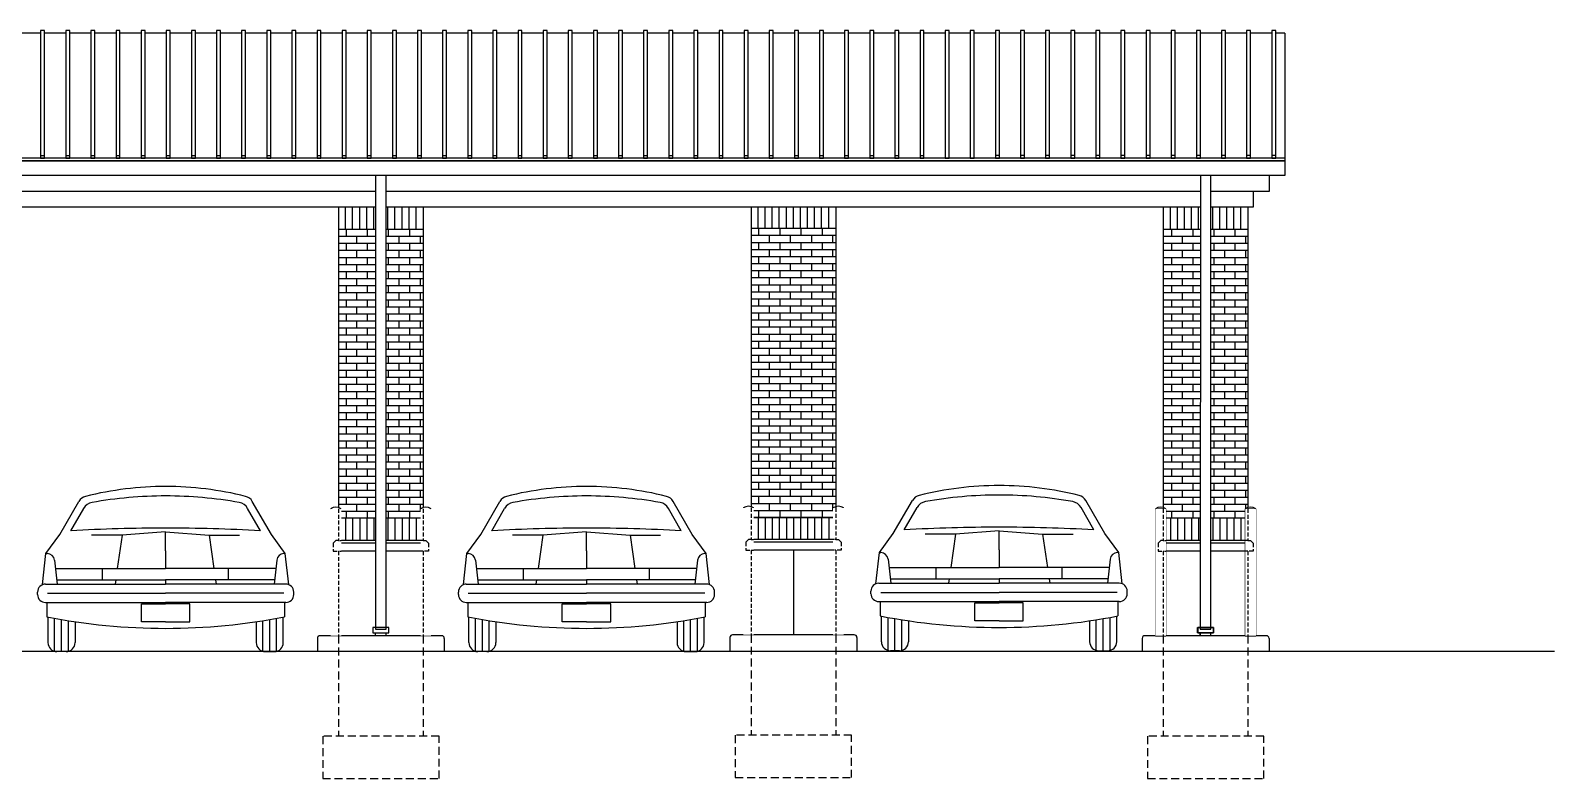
# Model space of a CAD drawing. Header units: inches. Extents: x -396 to 6197, y 197 to 563.
# Drawn here: x 5621 to 6197, y 197 to 480 of the extents above; entities that cross this region are included whole.
import ezdxf

# ---------------------------------------------------------------- set-up
doc = ezdxf.new("R2010")
doc.units = ezdxf.units.IN
doc.header["$LTSCALE"] = 24
doc.header["$MEASUREMENT"] = 0
doc.set_wipeout_variables(frame=1)
doc.linetypes.add('HIDDEN2', pattern=[0.1875, 0.125, -0.0625])
for name, color, linetype in [('A-AUTO', 252, 'Continuous'), ('A-LINE_01', 1, 'Continuous'), ('A-LINE_02', 2, 'Continuous'), ('A-LINE_06', 6, 'Continuous'), ('A-LINE_08', 8, 'Continuous'), ('A-PATT BRCK', 252, 'Continuous'), ('A-PATT ROOF', 252, 'Continuous')]:
    doc.layers.add(name, color=color, linetype=linetype)

# ---------------------------------------------------------------- blocks, each defined once
blk = doc.blocks.new('DS-1')
at = {"layer": 'A-LINE_01'}
blk.add_lwpolyline([(0.03, 1.39), (0, 172.97), (4, 172.97), (4.03, 1.39)], close=True, dxfattribs=at)
blk = doc.blocks.new('4DOOR15B')
for p, q in [((-28.87, 31.97), (-23.64, 40.97)), ((-25.85, 32.97), (-22.36, 39.05)), ((25.85, 32.97), (22.36, 39.05)), ((28.87, 31.97), (23.64, 40.97)), ((-32.64, 26.74), (-28.87, 31.97)), ((-11.87, 31.8), (-20.19, 31.8)), ((-11.87, 31.8), (-13.19, 22.68)), ((0, 32.68), (-11.87, 31.8)), ((0, 27.49), (0, 32.68)), ((0, 32.68), (11.87, 31.8)), ((11.87, 31.8), (13.19, 22.68)), ((11.87, 31.8), (20.19, 31.8)), ((32.64, 26.74), (28.87, 31.97)), ((-33.58, 18.27), (-32.64, 26.74)), ((-32.64, 26.74), (-32.28, 26.74)), ((-30.3, 24.97), (-29.57, 18.41)), ((0, 27.49), (0, 22.68)), ((30.3, 24.97), (29.57, 18.41)), ((32.64, 26.74), (32.28, 26.74)), ((33.58, 18.27), (32.64, 26.74)), ((-30.05, 22.68), (0, 22.68)), ((-17.19, 19.61), (-17.19, 22.68)), ((30.05, 22.68), (0, 22.68)), ((17.19, 19.61), (17.19, 22.68)), ((-32.79, 18.41), (0, 18.41)), ((-29.71, 19.61), (0, 19.61)), ((-13.63, 19.61), (-13.81, 18.41)), ((29.71, 19.61), (0, 19.61)), ((0, 19.61), (0, 18.41)), ((32.79, 18.41), (0, 18.41)), ((13.63, 19.61), (13.81, 18.41)), ((-34.95, 15.55), (-34.95, 16.25)), ((-32.79, 13.4), (0, 13.4)), ((-32.41, 13.4), (-32.41, 9.47)), ((-32.26, 15.9), (0, 15.9)), ((-6.6, 13.03), (0, 13.03)), ((-6.6, 8.1), (-6.6, 13.03)), ((32.26, 15.9), (0, 15.9)), ((32.79, 13.4), (0, 13.4)), ((6.6, 13.03), (0, 13.03)), ((6.6, 8.1), (6.6, 13.03)), ((32.41, 13.4), (32.41, 9.47)), ((34.95, 15.55), (34.95, 16.25)), ((-32.09, 2.44), (-32.09, 9.41)), ((-30.28, 0.08), (-30.28, 9.07)), ((-28.4, 0), (-28.4, 8.74)), ((-26.52, 0.08), (-26.52, 8.43)), ((26.52, 0.08), (26.52, 8.43)), ((28.4, 0), (28.4, 8.74)), ((30.28, 0.08), (30.28, 9.07)), ((32.09, 2.44), (32.09, 9.41)), ((-24.71, 8.16), (-24.71, 2.44)), ((0, 8.1), (-6.6, 8.1)), ((0, 8.1), (6.6, 8.1)), ((24.71, 8.16), (24.71, 2.44)), ((-27.15, 0), (-29.66, 0)), ((27.15, 0), (29.66, 0))]:
    blk.add_line(p, q)
for centre, radius, start, end in [((-21.11, 39.5), 2.93, 104.0557, 149.858), ((0, -44.81), 89.85, 90, 104.0557), ((0, -71), 113.45, 90, 100.1965), ((0, -44.81), 89.85, 75.9443, 90), ((0, -71), 113.45, 79.8035, 90), ((21.11, 39.5), 2.93, 30.142, 75.9443), ((-19.5, 37.41), 3.3, 100.1965, 150.1888), ((19.5, 37.41), 3.3, 29.8112, 79.8035), ((0, -438.43), 472.11, 90, 93.1382), ((0, -438.43), 472.11, 86.8618, 90), ((-32.28, 24.75), 1.99, 6.3627, 90), ((32.28, 24.75), 1.99, 90, 173.6373), ((-32.79, 16.25), 2.16, 90, 180), ((32.79, 16.25), 2.16, 0, 90), ((-32.79, 15.55), 2.16, 180, 270), ((32.79, 15.55), 2.16, 270, 0), ((0, 175.93), 169.59, 258.9833, 270), ((0, 175.93), 169.59, 270, 281.0167), ((-29.66, 2.44), 2.44, 180, 270), ((-27.15, 2.44), 2.44, 270, 0), ((27.15, 2.44), 2.44, 180, 270), ((29.66, 2.44), 2.44, 270, 0)]:
    blk.add_arc(centre, radius, start, end)

msp = doc.modelspace()

# ---------------------------------------------------------------- hatches: boundary and pattern name
at = {"layer": 'A-PATT BRCK'}
h = msp.add_hatch(dxfattribs=at)
h.set_pattern_fill('AR-BRSTD', color=256)
h.set_pattern_definition([(0, (564.2583, 295.407), (0, 2.667), []), (90, (564.2583, 295.407), (-4, 2.667), [2.667, -2.667])])
h.paths.add_polyline_path([(5751.31, 404.66), (5751.29, 295.41), (5737.31, 295.41), (5737.31, 404.66)])
h.paths.add_polyline_path([(5755.29, 295.41), (5755.31, 404.66), (5769.31, 404.66), (5769.31, 295.41)])
h = msp.add_hatch(dxfattribs=at)
h.set_pattern_fill('AR-BRSTD', color=256)
h.set_pattern_definition([(0, (408.2583, 295.742), (0, 2.667), []), (90, (408.2583, 295.742), (-4, 2.667), [2.667, -2.667])])
h.paths.add_polyline_path([(5893.31, 404.99), (5925.31, 404.99), (5925.31, 295.74), (5893.31, 295.74)])
h = msp.add_hatch(dxfattribs=at)
h.set_pattern_fill('AR-BRSTD', color=256)
h.set_pattern_definition([(0, (252.3999, 295.407), (0, 2.667), []), (90, (252.4, 295.407), (-4, 2.667), [2.667, -2.667])])
h.paths.add_polyline_path([(6067.15, 295.41), (6067.17, 404.66), (6081.17, 404.66), (6081.17, 295.41)])
h.paths.add_polyline_path([(6063.17, 404.66), (6063.15, 295.41), (6049.17, 295.41), (6049.17, 404.66)])

# ---------------------------------------------------------------- linework, layer by layer
at = {"layer": 'A-LINE_01'}
for p, q in [((6095.17, 431.55), (5560.58, 431.55)), ((6089.17, 425.03), (6089.17, 419.03)), ((5751.31, 419.02), (5565.17, 419.03)), ((6063.17, 419.03), (5755.31, 419.02)), ((6089.17, 419.03), (6067.17, 419.03)), ((6083.17, 419.03), (6083.17, 413.03)), ((5751.31, 413.02), (5561.45, 413.03)), ((6063.17, 413.03), (5755.31, 413.02)), ((6083.17, 413.03), (6067.17, 413.03)), ((5729.31, 250.03), (5729.31, 245.03)), ((5776.31, 251.03), (5730.31, 251.03)), ((5751.31, 251.03), (5751.31, 252.08)), ((5755.31, 251.03), (5755.31, 252.08)), ((5777.31, 250.03), (5777.31, 245.03)), ((5885.31, 250.37), (5885.31, 245.37)), ((5932.31, 251.37), (5886.31, 251.37)), ((5933.31, 250.37), (5933.31, 245.37)), ((6041.17, 250.03), (6041.17, 245.03)), ((6088.17, 251.03), (6042.17, 251.03)), ((6063.11, 251.03), (6063.11, 252.08)), ((6063.17, 251.03), (6063.17, 252.08)), ((6067.11, 251.03), (6067.11, 252.08)), ((6067.17, 251.03), (6067.17, 252.08)), ((6089.17, 250.03), (6089.17, 245.03)), ((6089.17, 250.03), (6089.17, 245.03)), ((6063.17, 244.94), (6063.17, 245.03)), ((6067.17, 244.94), (6067.17, 245.03))]:
    msp.add_line(p, q, dxfattribs=at)
at = {"layer": 'A-LINE_01', "linetype": 'HIDDEN2', "ltscale": 0.125}
for p, q in [((5893.31, 287.37), (5894.31, 287.37)), ((5893.31, 283.37), (5894.31, 283.37))]:
    msp.add_line(p, q, dxfattribs=at)
at = {"layer": 'A-LINE_01', "linetype": 'HIDDEN2'}
for p, q in [((5737.31, 251.03), (5737.31, 213.03)), ((5769.31, 251.03), (5769.31, 213.03)), ((5893.31, 251.37), (5893.31, 213.37)), ((5925.31, 251.37), (5925.31, 213.37)), ((6049.17, 251.03), (6049.17, 213.03)), ((6081.17, 251.03), (6081.17, 213.03))]:
    msp.add_line(p, q, dxfattribs=at)
at = {"layer": 'A-LINE_01', "linetype": 'HIDDEN2', "ltscale": 0.5}
msp.add_lwpolyline([(5893.31, 299.37), (5893.31, 287.37), (5892.31, 287.37), (5891.31, 286.37), (5891.31, 283.37), (5893.31, 283.37), (5893.31, 251.37)], dxfattribs=at)
at = {"layer": 'A-LINE_01'}
for points in [[(6046.17, 251.03), (6050.17, 251.03), (6050.17, 299.03), (6046.17, 299.03)], [(6080.17, 251.03), (6084.17, 251.03), (6084.17, 299.03), (6080.17, 299.03)], [(5756.31, 254.08), (5750.31, 254.08), (5750.31, 252.08), (5756.31, 252.08)], [(6062.11, 254.08), (6068.11, 254.08), (6068.11, 252.08), (6062.11, 252.08)], [(6068.17, 254.08), (6062.17, 254.08), (6062.17, 252.08), (6068.17, 252.08)]]:
    msp.add_lwpolyline(points, close=True, dxfattribs=at)
at = {"layer": 'A-LINE_01', "linetype": 'HIDDEN2'}
for points in [[(5931.31, 213.37), (5887.31, 213.37), (5887.31, 197.37), (5931.31, 197.37)], [(5775.31, 213.03), (5731.31, 213.03), (5731.31, 197.03), (5775.31, 197.03)], [(6087.17, 213.03), (6043.17, 213.03), (6043.17, 197.03), (6087.17, 197.03)]]:
    msp.add_lwpolyline(points, close=True, dxfattribs=at)
at = {"layer": 'A-LINE_01'}
for centre, start, end in [((5730.31, 250.03), 90, 180), ((5776.31, 250.03), 0, 90), ((5886.31, 250.37), 90, 180), ((5932.31, 250.37), 0, 90), ((6042.17, 250.03), 90, 180), ((6088.17, 250.03), 360, 90), ((6088.17, 250.03), 360, 90)]:
    msp.add_arc(centre, 1, start, end, dxfattribs=at)
at = {"layer": 'A-LINE_02'}
for p, q in [((5624.67, 478.87), (5616.67, 478.87)), ((5634.17, 478.87), (5626.17, 478.87)), ((5643.67, 478.87), (5635.67, 478.87)), ((5653.17, 478.87), (5645.17, 478.87)), ((5662.67, 478.87), (5654.67, 478.87)), ((5672.17, 478.87), (5664.17, 478.87)), ((5681.67, 478.87), (5673.67, 478.87)), ((5691.17, 478.87), (5683.17, 478.87)), ((5700.67, 478.87), (5692.67, 478.87)), ((5710.17, 478.87), (5702.17, 478.87)), ((5719.67, 478.87), (5711.67, 478.87)), ((5729.17, 478.87), (5721.17, 478.87)), ((5738.67, 478.87), (5730.67, 478.87)), ((5748.17, 478.87), (5740.17, 478.87)), ((5757.67, 478.87), (5749.67, 478.87)), ((5767.17, 478.87), (5759.17, 478.87)), ((5776.67, 478.87), (5768.67, 478.87)), ((5786.17, 478.87), (5778.17, 478.87)), ((5795.67, 478.87), (5787.67, 478.87)), ((5805.17, 478.87), (5797.17, 478.87)), ((5814.67, 478.87), (5806.67, 478.87)), ((5824.17, 478.87), (5816.17, 478.87)), ((5833.67, 478.87), (5825.67, 478.87)), ((5843.17, 478.87), (5835.17, 478.87)), ((5852.67, 478.87), (5844.67, 478.87)), ((5862.17, 478.87), (5854.17, 478.87)), ((5871.67, 478.87), (5863.67, 478.87)), ((5881.17, 478.87), (5873.17, 478.87)), ((5890.67, 478.87), (5882.67, 478.87)), ((5900.17, 478.87), (5892.17, 478.87)), ((5909.67, 478.87), (5901.67, 478.87)), ((5919.17, 478.87), (5911.17, 478.87)), ((5928.67, 478.87), (5920.67, 478.87)), ((5938.17, 478.87), (5930.17, 478.87)), ((5947.67, 478.87), (5939.67, 478.87)), ((5957.17, 478.87), (5949.17, 478.87)), ((5966.67, 478.87), (5958.67, 478.87)), ((5976.17, 478.87), (5968.17, 478.87)), ((5985.67, 478.87), (5977.67, 478.87)), ((5995.17, 478.87), (5987.17, 478.87)), ((6004.67, 478.87), (5996.67, 478.87)), ((6014.17, 478.87), (6006.17, 478.87)), ((6023.67, 478.87), (6015.67, 478.87)), ((6033.17, 478.87), (6025.17, 478.87)), ((6042.67, 478.87), (6034.67, 478.87)), ((6052.17, 478.87), (6044.17, 478.87)), ((6061.67, 478.87), (6053.67, 478.87)), ((6071.17, 478.87), (6063.17, 478.87)), ((6080.67, 478.87), (6072.67, 478.87)), ((6090.17, 478.87), (6082.17, 478.87)), ((6095.17, 478.87), (6091.67, 478.87)), ((6095.17, 478.87), (6095.17, 425.03)), ((6095.17, 430.61), (5566.66, 430.61)), ((6095.17, 425.03), (5565.96, 425.03)), ((5737.31, 413.03), (5737.31, 299.48)), ((5769.31, 413.03), (5769.31, 299.48)), ((5893.31, 413.37), (5893.31, 299.82)), ((5925.31, 413.37), (5925.31, 287.37)), ((6049.17, 413.03), (6049.17, 299.48)), ((6081.17, 413.03), (6081.17, 299.48)), ((5751.31, 404.66), (5737.31, 404.66)), ((5769.31, 404.66), (5755.31, 404.66)), ((5925.31, 404.99), (5893.31, 404.99)), ((6063.17, 404.66), (6049.17, 404.66)), ((6081.17, 404.66), (6067.17, 404.66)), ((5737.31, 299.03), (5737.31, 287.03)), ((5751.29, 295.41), (5737.31, 295.41)), ((5769.31, 295.41), (5755.29, 295.41)), ((5769.31, 299.03), (5769.31, 287.03)), ((5893.31, 299.37), (5893.31, 287.37)), ((5925.31, 295.74), (5893.31, 295.74)), ((6049.17, 299.03), (6049.17, 287.03)), ((6063.15, 295.41), (6049.17, 295.41)), ((6081.17, 295.41), (6067.15, 295.41)), ((6081.17, 299.03), (6081.17, 287.03)), ((5736.31, 287.03), (5735.31, 286.03)), ((5735.31, 286.03), (5735.31, 283.03)), ((5751.29, 283.03), (5735.31, 283.03)), ((5751.29, 287.03), (5736.31, 287.03)), ((5737.31, 283.03), (5737.31, 251.03)), ((5770.31, 287.03), (5755.29, 287.03)), ((5771.31, 283.03), (5755.29, 283.03)), ((5769.31, 283.03), (5769.31, 251.03)), ((5770.31, 287.03), (5771.31, 286.03)), ((5771.31, 286.03), (5771.31, 283.03)), ((5892.31, 287.37), (5891.31, 286.37)), ((5891.31, 286.37), (5891.31, 283.37)), ((5927.31, 283.37), (5891.31, 283.37)), ((5926.31, 287.37), (5892.31, 287.37)), ((5893.31, 283.37), (5893.31, 251.37)), ((5925.31, 283.37), (5925.31, 251.37)), ((5926.31, 287.37), (5927.31, 286.37)), ((5927.31, 286.37), (5927.31, 283.37)), ((6048.17, 287.03), (6047.17, 286.03)), ((6047.17, 286.03), (6047.17, 283.03)), ((6063.14, 283.03), (6047.17, 283.03)), ((6063.15, 287.03), (6048.17, 287.03)), ((6049.17, 283.03), (6049.17, 251.03)), ((6083.17, 283.03), (6067.14, 283.03)), ((6082.17, 287.03), (6067.15, 287.03)), ((6081.17, 283.03), (6081.17, 251.03)), ((6082.17, 287.03), (6083.17, 286.03)), ((6083.17, 286.03), (6083.17, 283.03))]:
    msp.add_line(p, q, dxfattribs=at)
at = {"layer": 'A-LINE_06'}
msp.add_line((6197.09, 245.03), (4839.33, 245.03), dxfattribs=at)
at = {"layer": 'A-LINE_08'}
for p, q in [((6095.17, 430.42), (5566.66, 430.42)), ((5751.29, 286.03), (5735.31, 286.03)), ((5771.31, 286.03), (5755.29, 286.03)), ((5927.31, 286.37), (5891.31, 286.37)), ((5909.31, 283.37), (5909.31, 251.64)), ((6063.14, 286.03), (6047.17, 286.03)), ((6083.17, 286.03), (6067.14, 286.03))]:
    msp.add_line(p, q, dxfattribs=at)
at = {"layer": 'A-PATT BRCK', "linetype": 'Continuous'}
for p, q in [((5739.98, 404.66), (5739.98, 413.03)), ((5742.64, 404.66), (5742.64, 413.03)), ((5745.31, 404.66), (5745.31, 413.03)), ((5747.98, 404.66), (5747.98, 413.03)), ((5750.64, 404.66), (5750.64, 413.03)), ((5755.98, 404.66), (5755.98, 413.03)), ((5758.64, 404.66), (5758.64, 413.03)), ((5761.31, 404.66), (5761.31, 413.03)), ((5763.98, 404.66), (5763.98, 413.03)), ((5766.65, 404.66), (5766.65, 413.03)), ((5895.98, 404.99), (5895.98, 413.37)), ((5898.64, 404.99), (5898.64, 413.37)), ((5901.31, 404.99), (5901.31, 413.37)), ((5903.98, 404.99), (5903.98, 413.37)), ((5906.64, 404.99), (5906.64, 413.37)), ((5909.31, 404.99), (5909.31, 413.37)), ((5911.98, 404.99), (5911.98, 413.37)), ((5914.64, 404.99), (5914.64, 413.37)), ((5917.31, 404.99), (5917.31, 413.37)), ((5919.98, 404.99), (5919.98, 413.37)), ((5922.65, 404.99), (5922.65, 413.37)), ((6051.83, 404.66), (6051.83, 413.03)), ((6054.5, 404.66), (6054.5, 413.03)), ((6057.17, 404.66), (6057.17, 413.03)), ((6059.84, 404.66), (6059.84, 413.03)), ((6062.5, 404.66), (6062.5, 413.03)), ((6067.84, 404.66), (6067.84, 413.03)), ((6070.5, 404.66), (6070.5, 413.03)), ((6073.17, 404.66), (6073.17, 413.03)), ((6075.84, 404.66), (6075.84, 413.03)), ((6078.5, 404.66), (6078.5, 413.03)), ((5739.98, 295.41), (5739.98, 287.03)), ((5742.64, 295.41), (5742.64, 287.03)), ((5745.31, 295.41), (5745.31, 287.03)), ((5747.98, 295.41), (5747.98, 287.03)), ((5750.64, 295.41), (5750.64, 287.03)), ((5755.98, 295.41), (5755.98, 287.03)), ((5758.64, 295.41), (5758.64, 287.03)), ((5761.31, 295.41), (5761.31, 287.03)), ((5763.98, 295.41), (5763.98, 287.03)), ((5766.65, 295.41), (5766.65, 287.03)), ((5895.98, 295.74), (5895.98, 287.37)), ((5898.64, 295.74), (5898.64, 287.37)), ((5901.31, 295.74), (5901.31, 287.37)), ((5903.98, 295.74), (5903.98, 287.37)), ((5906.64, 295.74), (5906.64, 287.37)), ((5909.31, 295.74), (5909.31, 287.37)), ((5911.98, 295.74), (5911.98, 287.37)), ((5914.64, 295.74), (5914.64, 287.37)), ((5917.31, 295.74), (5917.31, 287.37)), ((5919.98, 295.74), (5919.98, 287.37)), ((5922.65, 295.74), (5922.65, 287.37)), ((6051.83, 295.41), (6051.83, 287.03)), ((6054.5, 295.41), (6054.5, 287.03)), ((6057.17, 295.41), (6057.17, 287.03)), ((6059.84, 295.41), (6059.84, 287.03)), ((6062.5, 295.41), (6062.5, 287.03)), ((6067.84, 295.41), (6067.84, 287.03)), ((6070.5, 295.41), (6070.5, 287.03)), ((6073.17, 295.41), (6073.17, 287.03)), ((6075.84, 295.41), (6075.84, 287.03)), ((6078.5, 295.41), (6078.5, 287.03))]:
    msp.add_line(p, q, dxfattribs=at)
at = {"layer": 'A-PATT ROOF'}
for p, q in [((5624.67, 432.55), (5626.17, 432.55)), ((5634.17, 432.55), (5635.67, 432.55)), ((5643.67, 432.55), (5645.17, 432.55)), ((5653.17, 432.55), (5654.67, 432.55)), ((5662.67, 432.55), (5664.17, 432.55)), ((5672.17, 432.55), (5673.67, 432.55)), ((5681.67, 432.55), (5683.17, 432.55)), ((5691.17, 432.55), (5692.67, 432.55)), ((5700.67, 432.55), (5702.17, 432.55)), ((5710.17, 432.55), (5711.67, 432.55)), ((5719.67, 432.55), (5721.17, 432.55)), ((5729.17, 432.55), (5730.67, 432.55)), ((5738.67, 432.55), (5740.17, 432.55)), ((5748.17, 432.55), (5749.67, 432.55)), ((5757.67, 432.55), (5759.17, 432.55)), ((5767.17, 432.55), (5768.67, 432.55)), ((5776.67, 432.55), (5778.17, 432.55)), ((5786.17, 432.55), (5787.67, 432.55)), ((5795.67, 432.55), (5797.17, 432.55)), ((5805.17, 432.55), (5806.67, 432.55)), ((5814.67, 432.55), (5816.17, 432.55)), ((5824.17, 432.55), (5825.67, 432.55)), ((5833.67, 432.55), (5835.17, 432.55)), ((5843.17, 432.55), (5844.67, 432.55)), ((5852.67, 432.55), (5854.17, 432.55)), ((5862.17, 432.55), (5863.67, 432.55)), ((5871.67, 432.55), (5873.17, 432.55)), ((5881.17, 432.55), (5882.67, 432.55)), ((5890.67, 432.55), (5892.17, 432.55)), ((5900.17, 432.55), (5901.67, 432.55)), ((5909.67, 432.55), (5911.17, 432.55)), ((5919.17, 432.55), (5920.67, 432.55)), ((5928.67, 432.55), (5930.17, 432.55)), ((5938.17, 432.55), (5939.67, 432.55)), ((5947.67, 432.55), (5949.17, 432.55)), ((5957.17, 432.55), (5958.67, 432.55)), ((5987.17, 432.55), (5985.67, 432.55)), ((5996.67, 432.55), (5995.17, 432.55)), ((6006.17, 432.55), (6004.67, 432.55)), ((6015.67, 432.55), (6014.17, 432.55)), ((6025.17, 432.55), (6023.67, 432.55)), ((6034.67, 432.55), (6033.17, 432.55)), ((6044.17, 432.55), (6042.67, 432.55)), ((6053.67, 432.55), (6052.17, 432.55)), ((6063.17, 432.55), (6061.67, 432.55)), ((6072.67, 432.55), (6071.17, 432.55)), ((6082.17, 432.55), (6080.67, 432.55)), ((6091.67, 432.55), (6090.17, 432.55))]:
    msp.add_line(p, q, dxfattribs=at)
for points in [[(5626.17, 479.87), (5624.67, 479.87), (5624.67, 431.55), (5626.17, 431.55)], [(5635.67, 479.87), (5634.17, 479.87), (5634.17, 431.55), (5635.67, 431.55)], [(5645.17, 479.87), (5643.67, 479.87), (5643.67, 431.55), (5645.17, 431.55)], [(5654.67, 479.87), (5653.17, 479.87), (5653.17, 431.55), (5654.67, 431.55)], [(5664.17, 479.87), (5662.67, 479.87), (5662.67, 431.55), (5664.17, 431.55)], [(5673.67, 479.87), (5672.17, 479.87), (5672.17, 431.55), (5673.67, 431.55)], [(5683.17, 479.87), (5681.67, 479.87), (5681.67, 431.55), (5683.17, 431.55)], [(5692.67, 479.87), (5691.17, 479.87), (5691.17, 431.55), (5692.67, 431.55)], [(5702.17, 479.87), (5700.67, 479.87), (5700.67, 431.55), (5702.17, 431.55)], [(5711.67, 479.87), (5710.17, 479.87), (5710.17, 431.55), (5711.67, 431.55)], [(5721.17, 479.87), (5719.67, 479.87), (5719.67, 431.55), (5721.17, 431.55)], [(5730.67, 479.87), (5729.17, 479.87), (5729.17, 431.55), (5730.67, 431.55)], [(5740.17, 479.87), (5738.67, 479.87), (5738.67, 431.55), (5740.17, 431.55)], [(5749.67, 479.87), (5748.17, 479.87), (5748.17, 431.55), (5749.67, 431.55)], [(5759.17, 479.87), (5757.67, 479.87), (5757.67, 431.55), (5759.17, 431.55)], [(5768.67, 479.87), (5767.17, 479.87), (5767.17, 431.55), (5768.67, 431.55)], [(5778.17, 479.87), (5776.67, 479.87), (5776.67, 431.55), (5778.17, 431.55)], [(5787.67, 479.87), (5786.17, 479.87), (5786.17, 431.55), (5787.67, 431.55)], [(5797.17, 479.87), (5795.67, 479.87), (5795.67, 431.55), (5797.17, 431.55)], [(5806.67, 479.87), (5805.17, 479.87), (5805.17, 431.55), (5806.67, 431.55)], [(5816.17, 479.87), (5814.67, 479.87), (5814.67, 431.55), (5816.17, 431.55)], [(5825.67, 479.87), (5824.17, 479.87), (5824.17, 431.55), (5825.67, 431.55)], [(5835.17, 479.87), (5833.67, 479.87), (5833.67, 431.55), (5835.17, 431.55)], [(5844.67, 479.87), (5843.17, 479.87), (5843.17, 431.55), (5844.67, 431.55)], [(5854.17, 479.87), (5852.67, 479.87), (5852.67, 431.55), (5854.17, 431.55)], [(5863.67, 479.87), (5862.17, 479.87), (5862.17, 431.55), (5863.67, 431.55)], [(5873.17, 479.87), (5871.67, 479.87), (5871.67, 431.55), (5873.17, 431.55)], [(5882.67, 479.87), (5881.17, 479.87), (5881.17, 431.55), (5882.67, 431.55)], [(5892.17, 479.87), (5890.67, 479.87), (5890.67, 431.55), (5892.17, 431.55)], [(5901.67, 479.87), (5900.17, 479.87), (5900.17, 431.55), (5901.67, 431.55)], [(5911.17, 479.87), (5909.67, 479.87), (5909.67, 431.55), (5911.17, 431.55)], [(5920.67, 479.87), (5919.17, 479.87), (5919.17, 431.55), (5920.67, 431.55)], [(5930.17, 479.87), (5928.67, 479.87), (5928.67, 431.55), (5930.17, 431.55)], [(5939.67, 479.87), (5938.17, 479.87), (5938.17, 431.55), (5939.67, 431.55)], [(5949.17, 479.87), (5947.67, 479.87), (5947.67, 431.55), (5949.17, 431.55)], [(5958.67, 479.87), (5957.17, 479.87), (5957.17, 431.55), (5958.67, 431.55)], [(5968.17, 479.87), (5966.67, 479.87), (5966.67, 431.55), (5968.17, 431.55)], [(5977.67, 479.87), (5976.17, 479.87), (5976.17, 431.55), (5977.67, 431.55)], [(5987.17, 479.87), (5985.67, 479.87), (5985.67, 431.55), (5987.17, 431.55)], [(5996.67, 479.87), (5995.17, 479.87), (5995.17, 431.55), (5996.67, 431.55)], [(6006.17, 479.87), (6004.67, 479.87), (6004.67, 431.55), (6006.17, 431.55)], [(6015.67, 479.87), (6014.17, 479.87), (6014.17, 431.55), (6015.67, 431.55)], [(6025.17, 479.87), (6023.67, 479.87), (6023.67, 431.55), (6025.17, 431.55)], [(6034.67, 479.87), (6033.17, 479.87), (6033.17, 431.55), (6034.67, 431.55)], [(6044.17, 479.87), (6042.67, 479.87), (6042.67, 431.55), (6044.17, 431.55)], [(6053.67, 479.87), (6052.17, 479.87), (6052.17, 431.55), (6053.67, 431.55)], [(6063.17, 479.87), (6061.67, 479.87), (6061.67, 431.55), (6063.17, 431.55)], [(6072.67, 479.87), (6071.17, 479.87), (6071.17, 431.55), (6072.67, 431.55)], [(6082.17, 479.87), (6080.67, 479.87), (6080.67, 431.55), (6082.17, 431.55)], [(6091.67, 479.87), (6090.17, 479.87), (6090.17, 431.55), (6091.67, 431.55)]]:
    msp.add_lwpolyline(points, close=True, dxfattribs=at)

# ---------------------------------------------------------------- block references
at = {"layer": 'A-AUTO', "xscale": 1.386, "yscale": 1.386, "zscale": 1.386}
for p in [(5671.93, 245.03), (5831.07, 245.03), (5987.07, 245.37)]:
    msp.add_blockref('4DOOR15B', p, dxfattribs=at)
at = {"layer": 'A-LINE_01', "xscale": -1}
for p in [(5755.31, 252.06), (6067.17, 252.06)]:
    msp.add_blockref('DS-1', p, dxfattribs=at)

# ---------------------------------------------------------------- next in the draw order: wipeouts: each hides what was drawn before it
for points in [[(5734.31, 251.03), (5738.31, 251.03), (5738.31, 299.03), (5734.31, 299.03)], [(5768.31, 251.03), (5772.31, 251.03), (5772.31, 299.03), (5768.31, 299.03)], [(5894.31, 251.37), (5890.31, 251.37), (5890.31, 299.37), (5894.31, 299.37)], [(5924.31, 251.37), (5928.31, 251.37), (5928.31, 299.37), (5924.31, 299.37)], [(6046.17, 251.03), (6050.17, 251.03), (6050.17, 299.03), (6046.17, 299.03)], [(6080.17, 251.03), (6084.17, 251.03), (6084.17, 299.03), (6080.17, 299.03)]]:
    msp.add_wipeout(points).dxf.layer = 'A-LINE_01'

# ---------------------------------------------------------------- next in the draw order: linework, layer by layer
at = {"layer": 'A-LINE_01', "linetype": 'HIDDEN2', "ltscale": 0.125}
for p, q in [((5737.31, 287.03), (5738.31, 287.03)), ((5737.31, 283.03), (5738.31, 283.03)), ((5769.31, 287.03), (5768.31, 287.03)), ((5769.31, 283.03), (5768.31, 283.03)), ((5893.31, 287.38), (5894.31, 287.38)), ((5893.31, 283.38), (5894.31, 283.38)), ((5925.31, 287.38), (5924.31, 287.38)), ((5925.31, 283.38), (5924.31, 283.38)), ((6049.17, 287.03), (6050.17, 287.03)), ((6049.17, 283.03), (6050.17, 283.03)), ((6081.17, 287.03), (6080.17, 287.03)), ((6081.17, 283.03), (6080.17, 283.03))]:
    msp.add_line(p, q, dxfattribs=at)
at = {"layer": 'A-LINE_01', "linetype": 'HIDDEN2', "ltscale": 0.5}
for points in [[(5737.31, 299.03), (5737.31, 287.03), (5736.31, 287.03), (5735.31, 286.03), (5735.31, 283.03), (5737.31, 283.03), (5737.31, 251.03)], [(5769.31, 299.03), (5769.31, 287.03), (5770.31, 287.03), (5771.31, 286.03), (5771.31, 283.03), (5769.31, 283.03), (5769.31, 251.03)], [(5893.31, 299.38), (5893.31, 287.38), (5892.31, 287.38), (5891.31, 286.38), (5891.31, 283.38), (5893.31, 283.38), (5893.31, 251.38)], [(5925.31, 299.38), (5925.31, 287.38), (5926.31, 287.38), (5927.31, 286.38), (5927.31, 283.38), (5925.31, 283.38), (5925.31, 251.38)], [(6049.17, 299.03), (6049.17, 287.03), (6048.17, 287.03), (6047.17, 286.03), (6047.17, 283.03), (6049.17, 283.03), (6049.17, 251.03)], [(6081.17, 299.03), (6081.17, 287.03), (6082.17, 287.03), (6083.17, 286.03), (6083.17, 283.03), (6081.17, 283.03), (6081.17, 251.03)]]:
    msp.add_lwpolyline(points, dxfattribs=at)
at = {"layer": 'A-LINE_01'}
for centre in [(5892.31, 296.25), (5926.31, 296.25), (5736.31, 295.91), (5770.31, 295.91), (6048.17, 295.91), (6082.17, 295.91)]:
    msp.add_arc(centre, 3.71, 57.35363, 122.64637, dxfattribs=at)

doc.saveas('drawing.dxf')
